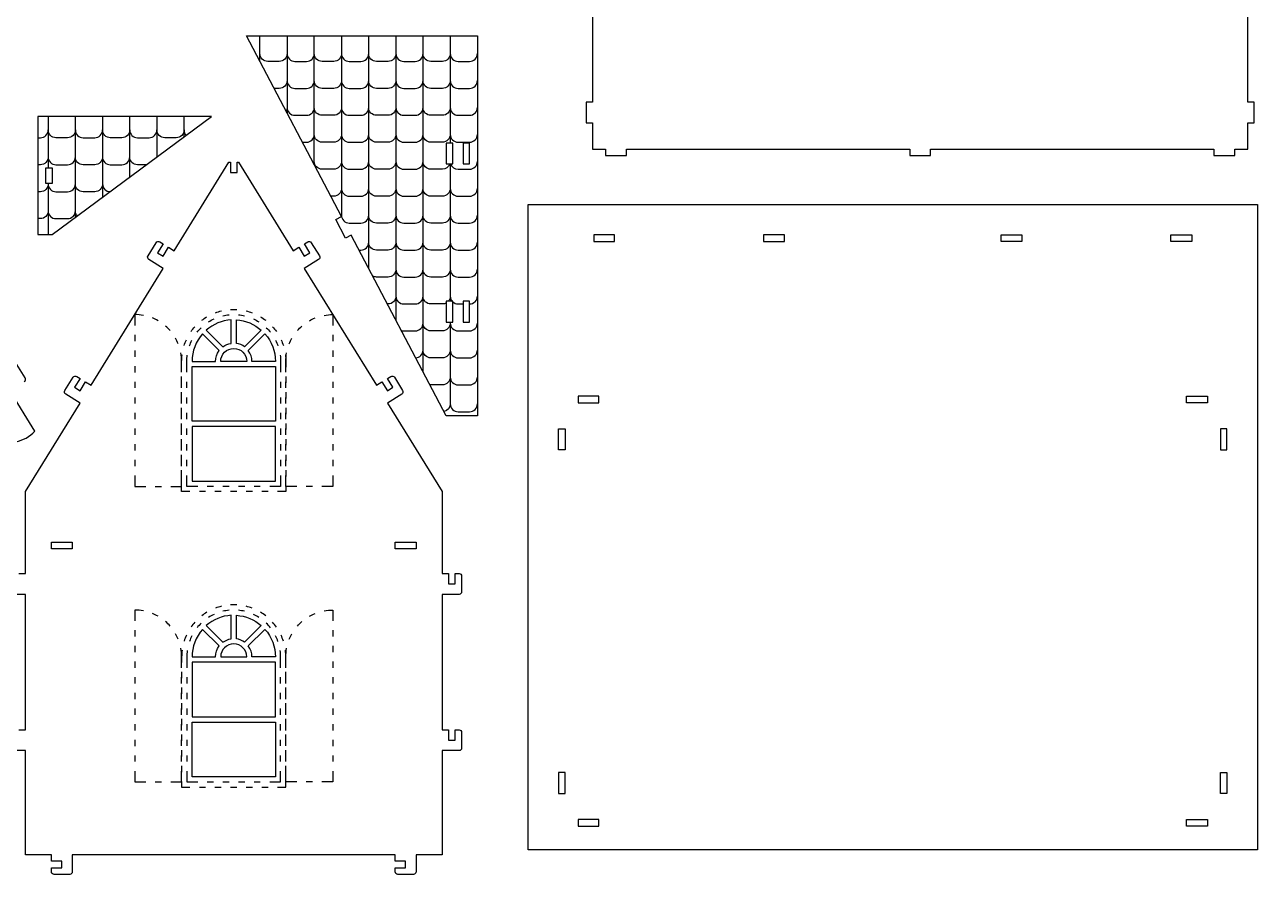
# Model space of a CAD drawing. Extents: x 3552 to 4690, y 1219 to 1952.
# Drawn here: x 4122 to 4690, y 1219 to 1611 of the extents above; entities that cross this region are included whole.
import ezdxf

# ---------------------------------------------------------------- set-up
doc = ezdxf.new("R2010")
doc.units = 0
doc.header["$MEASUREMENT"] = 0
doc.layers.add('LAYER1', color=18, linetype='CONTINUOUS')

msp = doc.modelspace()

# ---------------------------------------------------------------- linework, layer by layer
at = {"layer": 'LAYER1'}
for points in [[(4383.29, 1723.63), (4383.29, 1574.83), (4380.29, 1574.83), (4380.29, 1565.23), (4383.29, 1565.23), (4383.29, 1553.23), (4389.29, 1553.23), (4389.29, 1550.23), (4398.89, 1550.23), (4398.89, 1553.23), (4529.45, 1553.23), (4529.45, 1550.23), (4539.05, 1550.23), (4539.05, 1553.23), (4669.61, 1553.23), (4669.61, 1550.23), (4679.21, 1550.23), (4679.21, 1553.23), (4685.21, 1553.23), (4685.21, 1565.23), (4688.21, 1565.23), (4688.21, 1574.83), (4685.21, 1574.83), (4685.21, 1723.63)], [(4230.06, 1593.61), (4230.06, 1605.32)], [(4242.58, 1605.32), (4242.58, 1569.77)], [(4255.1, 1545.94), (4255.1, 1605.32)], [(4267.63, 1605.32), (4267.63, 1522.11)], [(4280.15, 1498.28), (4280.15, 1605.32)], [(4292.68, 1605.32), (4292.68, 1474.44)], [(4305.2, 1450.61), (4305.2, 1605.32)], [(4317.72, 1605.32), (4317.72, 1555.97)], [(4132.47, 1568.18), (4132.47, 1544.58)], [(4144.99, 1521.66), (4144.99, 1568.18)], [(4157.51, 1568.18), (4157.51, 1530.95)], [(4170.04, 1540.23), (4170.04, 1568.18)], [(4182.56, 1568.18), (4182.56, 1549.52)], [(4195.08, 1558.8), (4195.08, 1568.18)], [(4317.72, 1546.37), (4317.72, 1483.09)], [(4132.47, 1537.38), (4132.47, 1513.78)], [(4172.38, 1467.6), (4172.38, 1464.72)], [(4263.58, 1467.6), (4263.58, 1464.72)], [(4172.38, 1460.4), (4172.38, 1457.52)], [(4263.58, 1460.4), (4263.58, 1457.52)], [(4239.58, 1455.34), (4239.58, 1450.32)], [(4241.98, 1455.34), (4241.98, 1452.72)], [(4172.38, 1453.19), (4172.38, 1450.31)], [(4193.98, 1445.52), (4193.98, 1448.4)], [(4241.98, 1448.4), (4241.98, 1445.52)], [(4263.58, 1453.19), (4263.58, 1450.31)], [(4172.38, 1445.99), (4172.38, 1443.11)], [(4193.98, 1443.11), (4193.98, 1446)], [(4196.38, 1443.11), (4196.38, 1446)], [(4239.58, 1446), (4239.58, 1443.11)], [(4241.98, 1443.11), (4241.98, 1446)], [(4263.58, 1445.99), (4263.58, 1443.11)], [(4172.38, 1438.78), (4172.38, 1435.9)], [(4193.98, 1438.31), (4193.98, 1441.19)], [(4193.98, 1435.91), (4193.98, 1438.79)], [(4196.38, 1435.91), (4196.38, 1438.79)], [(4239.58, 1438.79), (4239.58, 1435.91)], [(4241.98, 1441.19), (4241.98, 1438.31)], [(4241.98, 1435.91), (4241.98, 1438.79)], [(4263.58, 1438.78), (4263.58, 1435.9)], [(4172.38, 1431.58), (4172.38, 1428.7)], [(4193.98, 1431.11), (4193.98, 1433.99)], [(4193.98, 1428.7), (4193.98, 1431.59)], [(4196.38, 1428.7), (4196.38, 1431.59)], [(4239.58, 1431.59), (4239.58, 1428.7)], [(4241.98, 1433.99), (4241.98, 1431.11)], [(4241.98, 1428.7), (4241.98, 1431.59)], [(4263.58, 1431.58), (4263.58, 1428.7)], [(4193.98, 1423.9), (4193.98, 1426.78)], [(4241.98, 1426.78), (4241.98, 1423.9)], [(4172.38, 1424.37), (4172.38, 1421.49)], [(4193.98, 1421.5), (4193.98, 1424.38)], [(4196.38, 1421.5), (4196.38, 1424.38)], [(4239.58, 1424.38), (4239.58, 1421.5)], [(4241.98, 1421.5), (4241.98, 1424.38)], [(4263.58, 1424.37), (4263.58, 1421.49)], [(4172.38, 1417.17), (4172.38, 1414.29)], [(4193.98, 1416.7), (4193.98, 1419.58)], [(4193.98, 1414.3), (4193.98, 1417.18)], [(4196.38, 1414.3), (4196.38, 1417.18)], [(4239.58, 1417.18), (4239.58, 1414.3)], [(4241.98, 1419.58), (4241.98, 1416.7)], [(4241.98, 1414.3), (4241.98, 1417.18)], [(4263.58, 1417.17), (4263.58, 1414.29)], [(4172.38, 1409.97), (4172.38, 1407.08)], [(4193.98, 1409.49), (4193.98, 1412.37)], [(4193.98, 1407.09), (4193.98, 1409.97)], [(4196.38, 1407.09), (4196.38, 1409.97)], [(4239.58, 1409.97), (4239.58, 1407.09)], [(4241.98, 1412.37), (4241.98, 1409.49)], [(4241.98, 1407.09), (4241.98, 1409.97)], [(4263.58, 1409.97), (4263.58, 1407.08)], [(4193.98, 1402.29), (4193.98, 1405.17)], [(4241.98, 1405.17), (4241.98, 1402.29)], [(4172.38, 1402.76), (4172.38, 1397.74)], [(4172.38, 1397.74), (4177.41, 1397.74)], [(4181.74, 1397.74), (4184.62, 1397.74)], [(4188.94, 1397.74), (4193.98, 1397.74), (4193.98, 1402.77)], [(4197.8, 1395.34), (4193.98, 1395.34), (4193.98, 1397.97)], [(4201.41, 1397.74), (4196.38, 1397.74), (4196.38, 1402.77)], [(4208.61, 1397.74), (4205.73, 1397.74)], [(4215.81, 1397.74), (4212.93, 1397.74)], [(4223.02, 1397.74), (4220.14, 1397.74)], [(4230.22, 1397.74), (4227.34, 1397.74)], [(4239.58, 1402.77), (4239.58, 1397.74), (4234.55, 1397.74)], [(4241.98, 1397.97), (4241.98, 1395.34), (4238.15, 1395.34)], [(4247.01, 1397.74), (4241.98, 1397.74), (4241.98, 1402.77)], [(4254.22, 1397.74), (4251.34, 1397.74)], [(4263.58, 1397.74), (4258.54, 1397.74)], [(4263.58, 1402.76), (4263.58, 1397.74)], [(4205.01, 1395.34), (4202.13, 1395.34)], [(4212.21, 1395.34), (4209.33, 1395.34)], [(4219.42, 1395.34), (4216.54, 1395.34)], [(4226.62, 1395.34), (4223.74, 1395.34)], [(4233.83, 1395.34), (4230.94, 1395.34)], [(4172.38, 1331.45), (4172.38, 1328.57)], [(4263.58, 1331.45), (4263.58, 1328.57)], [(4172.38, 1324.24), (4172.38, 1321.36)], [(4263.58, 1324.24), (4263.58, 1321.36)], [(4193.98, 1319.19), (4193.98, 1316.57)], [(4196.38, 1319.19), (4196.38, 1314.16)], [(4172.38, 1317.04), (4172.38, 1314.16)], [(4193.98, 1312.24), (4193.98, 1309.36)], [(4241.98, 1309.36), (4241.98, 1312.24)], [(4263.58, 1317.04), (4263.58, 1314.16)], [(4172.38, 1309.83), (4172.38, 1306.95)], [(4193.98, 1306.96), (4193.98, 1309.84)], [(4196.38, 1309.84), (4196.38, 1306.96)], [(4239.58, 1306.96), (4239.58, 1309.84)], [(4241.98, 1306.96), (4241.98, 1309.84)], [(4263.58, 1309.83), (4263.58, 1306.95)], [(4172.38, 1302.63), (4172.38, 1299.75)], [(4193.98, 1305.04), (4193.98, 1302.16)], [(4193.98, 1299.75), (4193.98, 1302.64)], [(4196.38, 1302.64), (4196.38, 1299.75)], [(4239.58, 1299.75), (4239.58, 1302.64)], [(4241.98, 1302.16), (4241.98, 1305.04)], [(4241.98, 1299.75), (4241.98, 1302.64)], [(4263.58, 1302.63), (4263.58, 1299.75)], [(4172.38, 1295.43), (4172.38, 1292.54)], [(4193.98, 1297.83), (4193.98, 1294.95)], [(4193.98, 1292.55), (4193.98, 1295.43)], [(4196.38, 1295.43), (4196.38, 1292.55)], [(4239.58, 1292.55), (4239.58, 1295.43)], [(4241.98, 1294.95), (4241.98, 1297.83)], [(4241.98, 1292.55), (4241.98, 1295.43)], [(4263.58, 1295.43), (4263.58, 1292.54)], [(4193.98, 1290.63), (4193.98, 1287.75)], [(4241.98, 1287.75), (4241.98, 1290.63)], [(4172.38, 1288.22), (4172.38, 1285.34)], [(4193.98, 1285.35), (4193.98, 1288.23)], [(4196.38, 1288.23), (4196.38, 1285.35)], [(4239.58, 1285.35), (4239.58, 1288.23)], [(4241.98, 1285.35), (4241.98, 1288.23)], [(4263.58, 1288.22), (4263.58, 1285.34)], [(4172.38, 1281.02), (4172.38, 1278.13)], [(4193.98, 1283.43), (4193.98, 1280.54)], [(4193.98, 1278.14), (4193.98, 1281.02)], [(4196.38, 1281.02), (4196.38, 1278.14)], [(4239.58, 1278.14), (4239.58, 1281.02)], [(4241.98, 1280.54), (4241.98, 1283.43)], [(4241.98, 1278.14), (4241.98, 1281.02)], [(4263.58, 1281.02), (4263.58, 1278.13)], [(4172.38, 1273.81), (4172.38, 1270.93)], [(4193.98, 1276.22), (4193.98, 1273.34)], [(4193.98, 1270.94), (4193.98, 1273.82)], [(4196.38, 1273.82), (4196.38, 1270.94)], [(4239.58, 1270.94), (4239.58, 1273.82)], [(4241.98, 1273.34), (4241.98, 1276.22)], [(4241.98, 1270.94), (4241.98, 1273.82)], [(4263.58, 1273.81), (4263.58, 1270.93)], [(4172.38, 1266.61), (4172.38, 1261.59)], [(4188.94, 1261.59), (4193.98, 1261.59), (4193.98, 1266.61)], [(4193.98, 1269.02), (4193.98, 1266.13)], [(4196.38, 1266.61), (4196.38, 1261.59), (4201.41, 1261.59)], [(4234.55, 1261.59), (4239.58, 1261.59), (4239.58, 1266.61)], [(4241.98, 1266.13), (4241.98, 1269.02)], [(4247.01, 1261.59), (4241.98, 1261.59), (4241.98, 1266.61)], [(4263.58, 1266.61), (4263.58, 1261.59)], [(4172.38, 1261.59), (4177.41, 1261.59)], [(4181.74, 1261.59), (4184.62, 1261.59)], [(4193.98, 1261.81), (4193.98, 1259.19), (4197.8, 1259.19)], [(4205.73, 1261.59), (4208.61, 1261.59)], [(4212.93, 1261.59), (4215.81, 1261.59)], [(4220.14, 1261.59), (4223.02, 1261.59)], [(4227.34, 1261.59), (4230.22, 1261.59)], [(4238.15, 1259.19), (4241.98, 1259.19), (4241.98, 1261.81)], [(4254.22, 1261.59), (4251.34, 1261.59)], [(4263.58, 1261.59), (4258.54, 1261.59)], [(4202.13, 1259.19), (4205.01, 1259.19)], [(4209.33, 1259.19), (4212.21, 1259.19)], [(4216.54, 1259.19), (4219.42, 1259.19)], [(4223.74, 1259.19), (4226.62, 1259.19)], [(4230.94, 1259.19), (4233.83, 1259.19)]]:
    msp.add_lwpolyline(points, dxfattribs=at)
for points in [[(4267.64, 1522.08), (4223.9, 1605.32), (4330.25, 1605.32), (4330.25, 1430.35), (4315.85, 1430.35), (4272.11, 1513.59), (4269.45, 1512.19), (4264.98, 1520.69)], [(4207.74, 1568.18), (4127.76, 1568.18), (4127.76, 1513.78), (4134.36, 1513.78)], [(4318.85, 1555.97), (4315.85, 1555.97), (4315.85, 1546.37), (4318.85, 1546.37)], [(4326.65, 1555.97), (4323.65, 1555.97), (4323.65, 1546.37), (4326.65, 1546.37)], [(4131.36, 1544.58), (4134.36, 1544.58), (4134.36, 1537.38), (4131.36, 1537.38)], [(4353.62, 1230.22), (4353.62, 1527.7), (4689.62, 1527.7), (4689.62, 1230.22)], [(4393.46, 1513.66), (4383.86, 1513.66), (4383.86, 1510.66), (4393.46, 1510.66)], [(4471.73, 1513.66), (4462.13, 1513.66), (4462.13, 1510.66), (4471.73, 1510.66)], [(4571.51, 1513.66), (4581.11, 1513.66), (4581.11, 1510.66), (4571.51, 1510.66)], [(4649.78, 1513.66), (4659.38, 1513.66), (4659.38, 1510.66), (4649.78, 1510.66)], [(4318.85, 1483.09), (4315.85, 1483.09), (4315.85, 1473.49), (4318.85, 1473.49)], [(4326.65, 1483.09), (4323.65, 1483.09), (4323.65, 1473.49), (4326.65, 1473.49)], [(4198.78, 1452.94), (4237.18, 1452.94), (4237.18, 1427.74), (4198.78, 1427.74)], [(4386.26, 1439.26), (4376.66, 1439.26), (4376.66, 1436.26), (4386.26, 1436.26)], [(4656.98, 1439.26), (4666.58, 1439.26), (4666.58, 1436.26), (4656.98, 1436.26)], [(4198.78, 1425.34), (4198.78, 1400.14), (4237.18, 1400.14), (4237.18, 1425.34)], [(4367.66, 1414.66), (4367.66, 1424.26), (4370.66, 1424.26), (4370.66, 1414.66)], [(4675.58, 1414.66), (4675.58, 1424.26), (4672.58, 1424.26), (4672.58, 1414.66)], [(4143.58, 1371.99), (4143.58, 1368.99), (4133.98, 1368.99), (4133.98, 1371.99)], [(4301.98, 1371.99), (4301.98, 1368.99), (4292.38, 1368.99), (4292.38, 1371.99)], [(4237.18, 1316.79), (4198.78, 1316.79), (4198.78, 1291.59), (4237.18, 1291.59)], [(4237.18, 1289.19), (4237.18, 1263.99), (4198.78, 1263.99), (4198.78, 1289.19)], [(4367.66, 1265.86), (4367.66, 1256.26), (4370.66, 1256.26), (4370.66, 1265.86)], [(4675.58, 1265.86), (4675.58, 1256.26), (4672.58, 1256.26), (4672.58, 1265.86)], [(4386.26, 1244.26), (4376.66, 1244.26), (4376.66, 1241.26), (4386.26, 1241.26)], [(4656.98, 1244.26), (4666.58, 1244.26), (4666.58, 1241.26), (4656.98, 1241.26)]]:
    msp.add_lwpolyline(points, close=True, dxfattribs=at)
for points in [[(4242.58, 1597.2, -0.414214), (4238.98, 1593.6), (4233.66, 1593.6, -0.414214), (4230.06, 1597.2)], [(4242.58, 1597.2, 0.414214), (4246.18, 1593.6), (4251.5, 1593.6, 0.414214), (4255.1, 1597.2)], [(4267.63, 1597.2, -0.414214), (4264.03, 1593.6), (4258.7, 1593.6, -0.414214), (4255.1, 1597.2)], [(4267.63, 1597.2, 0.414214), (4271.23, 1593.6), (4276.55, 1593.6, 0.414214), (4280.15, 1597.2)], [(4292.68, 1597.2, -0.414214), (4289.08, 1593.6), (4283.75, 1593.6, -0.414214), (4280.15, 1597.2)], [(4292.68, 1597.2, 0.414214), (4296.28, 1593.6), (4301.6, 1593.6, 0.414214), (4305.2, 1597.2)], [(4317.72, 1597.2, -0.414214), (4314.12, 1593.6), (4308.8, 1593.6, -0.414214), (4305.2, 1597.2)], [(4317.72, 1597.2, 0.414214), (4321.32, 1593.6), (4326.65, 1593.6, 0.414214), (4330.25, 1597.2)], [(4242.58, 1584.78, -0.414214), (4238.98, 1581.18), (4236.59, 1581.18)], [(4242.58, 1584.78, 0.414214), (4246.18, 1581.18), (4251.5, 1581.18, 0.414214), (4255.1, 1584.78)], [(4267.63, 1584.78, -0.414214), (4264.03, 1581.18), (4258.7, 1581.18, -0.414214), (4255.1, 1584.78)], [(4267.63, 1584.78, 0.414214), (4271.23, 1581.18), (4276.55, 1581.18, 0.414214), (4280.15, 1584.78)], [(4292.68, 1584.78, -0.414214), (4289.08, 1581.18), (4283.75, 1581.18, -0.414214), (4280.15, 1584.78)], [(4292.68, 1584.78, 0.414214), (4296.28, 1581.18), (4301.6, 1581.18, 0.414214), (4305.2, 1584.78)], [(4317.72, 1584.78, -0.414214), (4314.12, 1581.18), (4308.8, 1581.18, -0.414214), (4305.2, 1584.78)], [(4317.72, 1584.78, 0.414214), (4321.32, 1581.18), (4326.65, 1581.18, 0.414214), (4330.25, 1584.78)], [(4242.58, 1572.36, -0.126595), (4242.13, 1570.62)], [(4242.58, 1572.36, 0.414214), (4246.18, 1568.76), (4251.5, 1568.76, 0.414214), (4255.1, 1572.36)], [(4267.63, 1572.36, -0.414214), (4264.03, 1568.76), (4258.7, 1568.76, -0.414214), (4255.1, 1572.36)], [(4267.63, 1572.36, 0.414214), (4271.23, 1568.76), (4276.55, 1568.76, 0.414214), (4280.15, 1572.36)], [(4292.68, 1572.36, -0.414214), (4289.08, 1568.76), (4283.75, 1568.76, -0.414214), (4280.15, 1572.36)], [(4292.68, 1572.36, 0.414214), (4296.28, 1568.76), (4301.6, 1568.76, 0.414214), (4305.2, 1572.36)], [(4317.72, 1572.36, -0.414214), (4314.12, 1568.76), (4308.8, 1568.76, -0.414214), (4305.2, 1572.36)], [(4317.72, 1572.36, 0.414214), (4321.32, 1568.76), (4326.65, 1568.76, 0.414214), (4330.25, 1572.36)], [(4127.76, 1558.4), (4128.87, 1558.4, 0.414214), (4132.47, 1562)], [(4144.99, 1562, -0.414214), (4141.39, 1558.4), (4136.07, 1558.4, -0.414214), (4132.47, 1562)], [(4144.99, 1562, 0.414214), (4148.59, 1558.4), (4153.91, 1558.4, 0.414214), (4157.51, 1562)], [(4170.04, 1562, -0.414214), (4166.44, 1558.4), (4161.11, 1558.4, -0.414214), (4157.51, 1562)], [(4170.04, 1562, 0.414214), (4173.64, 1558.4), (4178.96, 1558.4, 0.414214), (4182.56, 1562)], [(4195.08, 1562, -0.414214), (4191.48, 1558.4), (4186.16, 1558.4, -0.414214), (4182.56, 1562)], [(4195.08, 1562, 0.191627), (4196.07, 1559.53)], [(4249.64, 1556.34), (4251.5, 1556.34, 0.414214), (4255.1, 1559.94)], [(4267.63, 1559.94, -0.414214), (4264.03, 1556.34), (4258.7, 1556.34, -0.414214), (4255.1, 1559.94)], [(4267.63, 1559.94, 0.414214), (4271.23, 1556.34), (4276.55, 1556.34, 0.414214), (4280.15, 1559.94)], [(4292.68, 1559.94, -0.414214), (4289.08, 1556.34), (4283.75, 1556.34, -0.414214), (4280.15, 1559.94)], [(4292.68, 1559.94, 0.414214), (4296.28, 1556.34), (4301.6, 1556.34, 0.414214), (4305.2, 1559.94)], [(4317.72, 1559.94, -0.414214), (4314.12, 1556.34), (4308.8, 1556.34, -0.414214), (4305.2, 1559.94)], [(4317.72, 1559.94, 0.414214), (4321.32, 1556.34), (4326.65, 1556.34, 0.414214), (4330.25, 1559.94)], [(4118.98, 1357.59), (4121.98, 1357.59), (4121.98, 1395.34), (4147.2, 1436.18), (4140.56, 1440.28, -0.414214), (4140.17, 1441.93), (4143.96, 1448.06, -0.414214), (4145.61, 1448.45), (4147.14, 1447.5), (4144.62, 1443.42), (4147.17, 1441.84), (4149.69, 1445.93), (4152.24, 1444.35), (4185.49, 1498.18), (4178.86, 1502.28, -0.414214), (4178.47, 1503.93), (4182.25, 1510.06, -0.414214), (4183.9, 1510.45), (4185.43, 1509.5), (4182.91, 1505.42), (4185.46, 1503.84), (4187.99, 1507.93), (4190.54, 1506.35), (4215.76, 1547.19), (4216.48, 1547.19), (4216.48, 1542.39), (4219.48, 1542.39), (4219.48, 1547.19), (4220.19, 1547.19), (4245.41, 1506.35), (4247.97, 1507.93), (4250.49, 1503.84), (4253.04, 1505.42), (4250.52, 1509.5), (4252.05, 1510.45, -0.414214), (4253.7, 1510.06), (4257.48, 1503.93, -0.414214), (4257.09, 1502.28), (4250.46, 1498.18), (4283.71, 1444.35), (4286.26, 1445.93), (4288.78, 1441.84), (4291.34, 1443.42), (4288.81, 1447.5), (4290.34, 1448.45, -0.414214), (4292, 1448.06), (4295.78, 1441.93, -0.414214), (4295.39, 1440.28), (4288.75, 1436.18), (4313.98, 1395.34), (4313.98, 1357.59), (4316.98, 1357.59), (4316.98, 1352.79), (4319.98, 1352.79), (4319.98, 1357.59), (4321.78, 1357.59, -0.414214), (4322.98, 1356.39), (4322.98, 1349.19, -0.414214), (4321.78, 1347.99), (4313.98, 1347.99), (4313.98, 1285.59), (4316.98, 1285.59), (4316.98, 1280.79), (4319.98, 1280.79), (4319.98, 1285.59), (4321.78, 1285.59, -0.414214), (4322.98, 1284.39), (4322.98, 1277.19, -0.414214), (4321.78, 1275.99), (4313.98, 1275.99), (4313.98, 1227.99), (4301.98, 1227.99), (4301.98, 1220.19, -0.414214), (4300.78, 1218.99), (4293.58, 1218.99, -0.414214), (4292.38, 1220.19), (4292.38, 1221.99), (4297.18, 1221.99), (4297.18, 1224.99), (4292.38, 1224.99), (4292.38, 1227.99), (4143.58, 1227.99), (4143.58, 1220.19, -0.414214), (4142.38, 1218.99), (4135.18, 1218.99, -0.414214), (4133.98, 1220.19), (4133.98, 1221.99), (4138.78, 1221.99), (4138.78, 1224.99), (4133.98, 1224.99), (4133.98, 1227.99), (4121.98, 1227.99), (4121.98, 1275.99), (4114.18, 1275.99, -0.414214)], [(4132.47, 1549.58, -0.414214), (4128.87, 1545.98), (4127.76, 1545.98)], [(4132.47, 1549.58, 0.414214), (4136.07, 1545.98), (4141.39, 1545.98, 0.414214), (4144.99, 1549.58)], [(4157.51, 1549.58, -0.414214), (4153.91, 1545.98), (4148.59, 1545.98, -0.414214), (4144.99, 1549.58)], [(4157.51, 1549.58, 0.414214), (4161.11, 1545.98), (4166.44, 1545.98, 0.414214), (4170.04, 1549.58)], [(4177.8, 1545.98), (4173.64, 1545.98, -0.414214), (4170.04, 1549.58)], [(4182.56, 1549.58, 0.004646), (4182.56, 1549.52)], [(4182.56, 1549.58, -0.004711), (4182.56, 1549.52)], [(4254.9, 1546.33, 0.084679), (4255.1, 1547.52)], [(4267.63, 1547.52, -0.414214), (4264.03, 1543.92), (4258.7, 1543.92, -0.414214), (4255.1, 1547.52)], [(4267.63, 1547.52, 0.414214), (4271.23, 1543.92), (4276.55, 1543.92, 0.414214), (4280.15, 1547.52)], [(4292.68, 1547.52, -0.414214), (4289.08, 1543.92), (4283.75, 1543.92, -0.414214), (4280.15, 1547.52)], [(4292.68, 1547.52, 0.414214), (4296.28, 1543.92), (4301.6, 1543.92, 0.414214), (4305.2, 1547.52)], [(4317.53, 1546.37, -0.321452), (4314.12, 1543.92), (4308.8, 1543.92, -0.414214), (4305.2, 1547.52)], [(4317.91, 1546.37, 0.321452), (4321.32, 1543.92), (4326.65, 1543.92, 0.414214), (4330.25, 1547.52)], [(4132.47, 1537.16, -0.414214), (4128.87, 1533.56), (4127.76, 1533.56)], [(4132.47, 1537.16, 0.414214), (4136.07, 1533.56), (4141.39, 1533.56, 0.414214), (4144.99, 1537.16)], [(4157.51, 1537.16, -0.414214), (4153.91, 1533.56), (4148.59, 1533.56, -0.414214), (4144.99, 1537.16)], [(4157.51, 1537.16, 0.40858), (4161.04, 1533.57)], [(4267.63, 1535.1, -0.414214), (4264.03, 1531.5), (4262.69, 1531.5)], [(4267.63, 1535.1, 0.414214), (4271.23, 1531.5), (4276.55, 1531.5, 0.414214), (4280.15, 1535.1)], [(4292.68, 1535.1, -0.414214), (4289.08, 1531.5), (4283.75, 1531.5, -0.414214), (4280.15, 1535.1)], [(4292.68, 1535.1, 0.414214), (4296.28, 1531.5), (4301.6, 1531.5, 0.414214), (4305.2, 1535.1)], [(4317.72, 1535.1, -0.414214), (4314.12, 1531.5), (4308.8, 1531.5, -0.414214), (4305.2, 1535.1)], [(4317.72, 1535.1, 0.414214), (4321.32, 1531.5), (4326.65, 1531.5, 0.414214), (4330.25, 1535.1)], [(4132.47, 1524.74, -0.414214), (4128.87, 1521.14), (4127.76, 1521.14)], [(4132.47, 1524.74, 0.414214), (4136.07, 1521.14), (4141.39, 1521.14, 0.414214), (4144.99, 1524.74)], [(4145.91, 1522.34, -0.184596), (4144.99, 1524.74)], [(4267.63, 1522.68, -0.035229), (4267.59, 1522.18)], [(4267.63, 1522.68, 0.414214), (4271.23, 1519.08), (4276.55, 1519.08, 0.414214), (4280.15, 1522.68)], [(4292.68, 1522.68, -0.414214), (4289.08, 1519.08), (4283.75, 1519.08, -0.414214), (4280.15, 1522.68)], [(4292.68, 1522.68, 0.414214), (4296.28, 1519.08), (4301.6, 1519.08, 0.414214), (4305.2, 1522.68)], [(4317.72, 1522.68, -0.414214), (4314.12, 1519.08), (4308.8, 1519.08, -0.414214), (4305.2, 1522.68)], [(4317.72, 1522.68, 0.414214), (4321.32, 1519.08), (4326.65, 1519.08, 0.414214), (4330.25, 1522.68)], [(4275.75, 1506.66), (4276.55, 1506.66, 0.414214), (4280.15, 1510.26)], [(4292.68, 1510.26, -0.414214), (4289.08, 1506.66), (4283.75, 1506.66, -0.414214), (4280.15, 1510.26)], [(4292.68, 1510.26, 0.414214), (4296.28, 1506.66), (4301.6, 1506.66, 0.414214), (4305.2, 1510.26)], [(4317.72, 1510.26, -0.414214), (4314.12, 1506.66), (4308.8, 1506.66, -0.414214), (4305.2, 1510.26)], [(4317.72, 1510.26, 0.414214), (4321.32, 1506.66), (4326.65, 1506.66, 0.414214), (4330.25, 1510.26)], [(4292.68, 1497.84, -0.414214), (4289.08, 1494.24), (4283.75, 1494.24, -0.124045), (4282.05, 1494.67)], [(4292.68, 1497.84, 0.414214), (4296.28, 1494.24), (4301.6, 1494.24, 0.414214), (4305.2, 1497.84)], [(4317.72, 1497.84, -0.414214), (4314.12, 1494.24), (4308.8, 1494.24, -0.414214), (4305.2, 1497.84)], [(4317.72, 1497.84, 0.414214), (4321.32, 1494.24), (4326.65, 1494.24, 0.414214), (4330.25, 1497.84)], [(4292.68, 1485.42, -0.414214), (4289.08, 1481.82), (4288.8, 1481.82)], [(4292.68, 1485.42, 0.414214), (4296.28, 1481.82), (4301.6, 1481.82, 0.414214), (4305.2, 1485.42)], [(4315.85, 1482.26, -0.125481), (4314.12, 1481.82), (4308.8, 1481.82, -0.414214), (4305.2, 1485.42)], [(4317.72, 1485.42, -0.177786), (4316.87, 1483.09)], [(4317.72, 1485.42, 0.414214), (4321.32, 1481.82), (4323.65, 1481.82)], [(4326.65, 1481.82, 0.414214), (4330.25, 1485.42)], [(4176.35, 1476.57, 0.046286), (4172.38, 1476.94), (4172.38, 1471.93)], [(4209.52, 1477.8, -0.030028), (4212.27, 1478.65)], [(4212.98, 1476.36, -0.033367), (4215.82, 1476.84)], [(4216.54, 1479.3, -0.030028), (4219.42, 1479.3)], [(4220.13, 1476.84, -0.033367), (4222.97, 1476.36)], [(4223.68, 1478.65, -0.030028), (4226.44, 1477.8)], [(4259.6, 1476.57, -0.046286), (4263.58, 1476.94), (4263.58, 1471.93)], [(4183.08, 1474.1, 0.033367), (4180.49, 1475.36)], [(4188.63, 1469.56, 0.033367), (4186.6, 1471.6)], [(4198.31, 1469.1, -0.030028), (4200.1, 1471.35)], [(4203.25, 1474.3, -0.030028), (4205.63, 1475.92)], [(4206.37, 1473.56, -0.033367), (4208.9, 1474.94)], [(4227.05, 1474.94, -0.033367), (4229.58, 1473.56)], [(4230.32, 1475.92, -0.030028), (4232.7, 1474.3)], [(4235.86, 1471.35, -0.030028), (4237.65, 1469.1)], [(4247.32, 1469.56, -0.033367), (4249.35, 1471.6)], [(4252.87, 1474.1, -0.033367), (4255.46, 1475.36)], [(4295.25, 1469.55, 0.072634), (4296.28, 1469.4), (4301.6, 1469.4, 0.414214), (4305.2, 1473)], [(4317.72, 1473, -0.414214), (4314.12, 1469.4), (4308.8, 1469.4, -0.414214), (4305.2, 1473)], [(4317.72, 1473.49), (4317.72, 1435.74, -0.354693), (4314.86, 1432.22)], [(4317.72, 1473, 0.414214), (4321.32, 1469.4), (4326.65, 1469.4, 0.414214), (4330.25, 1473)], [(4192.39, 1463.46, 0.033367), (4191.14, 1466.05)], [(4201.05, 1468.76, -0.033367), (4202.98, 1470.89)], [(4232.97, 1470.89, -0.033367), (4234.9, 1468.76)], [(4243.56, 1463.46, -0.033367), (4244.82, 1466.05)], [(4195.12, 1462.66, -0.030028), (4196.16, 1465.35)], [(4197.59, 1462.48, -0.033367), (4198.72, 1465.13)], [(4237.23, 1465.13, -0.033367), (4238.36, 1462.48)], [(4239.79, 1465.35, -0.030028), (4240.83, 1462.66)], [(4301.85, 1456.99, 0.394173), (4305.2, 1460.58)], [(4317.72, 1460.58, -0.414214), (4314.12, 1456.98), (4308.8, 1456.98, -0.414214), (4305.2, 1460.58)], [(4317.72, 1460.58, 0.414214), (4321.32, 1456.98), (4326.65, 1456.98, 0.414214), (4330.25, 1460.58)], [(4193.98, 1450.32), (4193.98, 1455.34, 0.046286), (4193.61, 1459.32)], [(4193.98, 1452.72), (4193.98, 1455.34, -0.03248), (4194.18, 1458.45)], [(4196.38, 1450.32), (4196.38, 1455.34, -0.03415), (4196.58, 1458.28)], [(4239.38, 1458.28, -0.03415), (4239.58, 1455.34)], [(4241.77, 1458.45, -0.03248), (4241.98, 1455.34)], [(4241.98, 1450.32), (4241.98, 1455.34, -0.046286), (4242.35, 1459.32)], [(4121.46, 1446.08, 0.414214), (4121.85, 1447.73), (4118.06, 1453.86, 0.414214)], [(4317.72, 1448.16, -0.414214), (4314.12, 1444.56), (4308.8, 1444.56, -0.030283), (4308.36, 1444.59)], [(4317.72, 1448.16, 0.414214), (4321.32, 1444.56), (4326.65, 1444.56, 0.414214), (4330.25, 1448.16)], [(4099.02, 1437.05, 0.755832), (4126.4, 1423.23), (4114.82, 1441.98)], [(4317.72, 1435.74, 0.414214), (4321.32, 1432.14), (4326.65, 1432.14, 0.414214), (4330.25, 1435.74)], [(4118.98, 1285.59), (4121.98, 1285.59), (4121.98, 1347.99), (4114.18, 1347.99, -0.414214)], [(4176.35, 1340.42, 0.046286), (4172.38, 1340.79), (4172.38, 1335.77)], [(4212.27, 1342.5, 0.030028), (4209.52, 1341.65)], [(4215.82, 1340.68, 0.033367), (4212.98, 1340.2)], [(4219.42, 1343.15, 0.030028), (4216.54, 1343.15)], [(4222.97, 1340.2, 0.033367), (4220.13, 1340.68)], [(4226.44, 1341.65, 0.030028), (4223.68, 1342.5)], [(4259.6, 1340.42, -0.046286), (4263.58, 1340.79), (4263.58, 1335.77)], [(4183.08, 1337.95, 0.033367), (4180.49, 1339.21)], [(4188.63, 1333.41, 0.033367), (4186.6, 1335.45)], [(4200.1, 1335.2, 0.030028), (4198.31, 1332.94)], [(4205.63, 1339.77, 0.030028), (4203.25, 1338.14)], [(4208.9, 1338.79, 0.033367), (4206.37, 1337.41)], [(4229.58, 1337.41, 0.033367), (4227.05, 1338.79)], [(4232.7, 1338.14, 0.030028), (4230.32, 1339.77)], [(4237.65, 1332.94, 0.030028), (4235.86, 1335.2)], [(4247.32, 1333.41, -0.033367), (4249.35, 1335.45)], [(4252.87, 1337.95, -0.033367), (4255.46, 1339.21)], [(4192.39, 1327.3, 0.033367), (4191.14, 1329.89)], [(4196.16, 1329.2, 0.030028), (4195.12, 1326.51)], [(4202.98, 1334.74, 0.033367), (4201.05, 1332.61)], [(4234.9, 1332.61, 0.033367), (4232.97, 1334.74)], [(4240.83, 1326.51, 0.030028), (4239.79, 1329.2)], [(4243.56, 1327.3, -0.033367), (4244.82, 1329.89)], [(4198.72, 1328.97, 0.033367), (4197.59, 1326.32)], [(4238.36, 1326.32, 0.033367), (4237.23, 1328.97)], [(4193.98, 1314.16), (4193.98, 1319.19, 0.046286), (4193.61, 1323.16)], [(4194.18, 1322.3, 0.03248), (4193.98, 1319.19)], [(4196.58, 1322.13, 0.03415), (4196.38, 1319.19)], [(4239.58, 1314.16), (4239.58, 1319.19, 0.03415), (4239.38, 1322.13)], [(4241.98, 1316.57), (4241.98, 1319.19, 0.03248), (4241.77, 1322.3)], [(4241.98, 1314.16), (4241.98, 1319.19, -0.046286), (4242.35, 1323.16)]]:
    msp.add_lwpolyline(points, format="xyb", dxfattribs=at)
for points in [[(4216.78, 1474.51, 0.166595), (4205.27, 1469.74), (4212.95, 1462.07, -0.125326), (4216.78, 1463.66)], [(4230.68, 1469.74), (4223.01, 1462.07, 0.125326), (4219.18, 1463.66), (4219.18, 1474.51, -0.166595)], [(4203.58, 1468.04, 0.182708), (4198.78, 1455.34), (4209.58, 1455.34, -0.161906), (4211.25, 1460.37)], [(4232.37, 1468.04, -0.182708), (4237.18, 1455.34), (4226.38, 1455.34, 0.161906), (4224.7, 1460.37)], [(4211.98, 1455.34, -1), (4223.98, 1455.34)], [(4205.27, 1333.59), (4212.95, 1325.92, -0.125326), (4216.78, 1327.5), (4216.78, 1338.35, 0.166595)], [(4219.18, 1338.35, -0.166595), (4230.68, 1333.59), (4223.01, 1325.92, 0.125326), (4219.18, 1327.5)], [(4203.58, 1331.89, 0.182708), (4198.78, 1319.19), (4209.58, 1319.19, -0.161906), (4211.25, 1324.22)], [(4232.37, 1331.89, -0.182708), (4237.18, 1319.19), (4226.38, 1319.19, 0.161906), (4224.7, 1324.22)], [(4223.98, 1319.19, 1), (4211.98, 1319.19)]]:
    msp.add_lwpolyline(points, format="xyb", close=True, dxfattribs=at)

doc.saveas('drawing.dxf')
